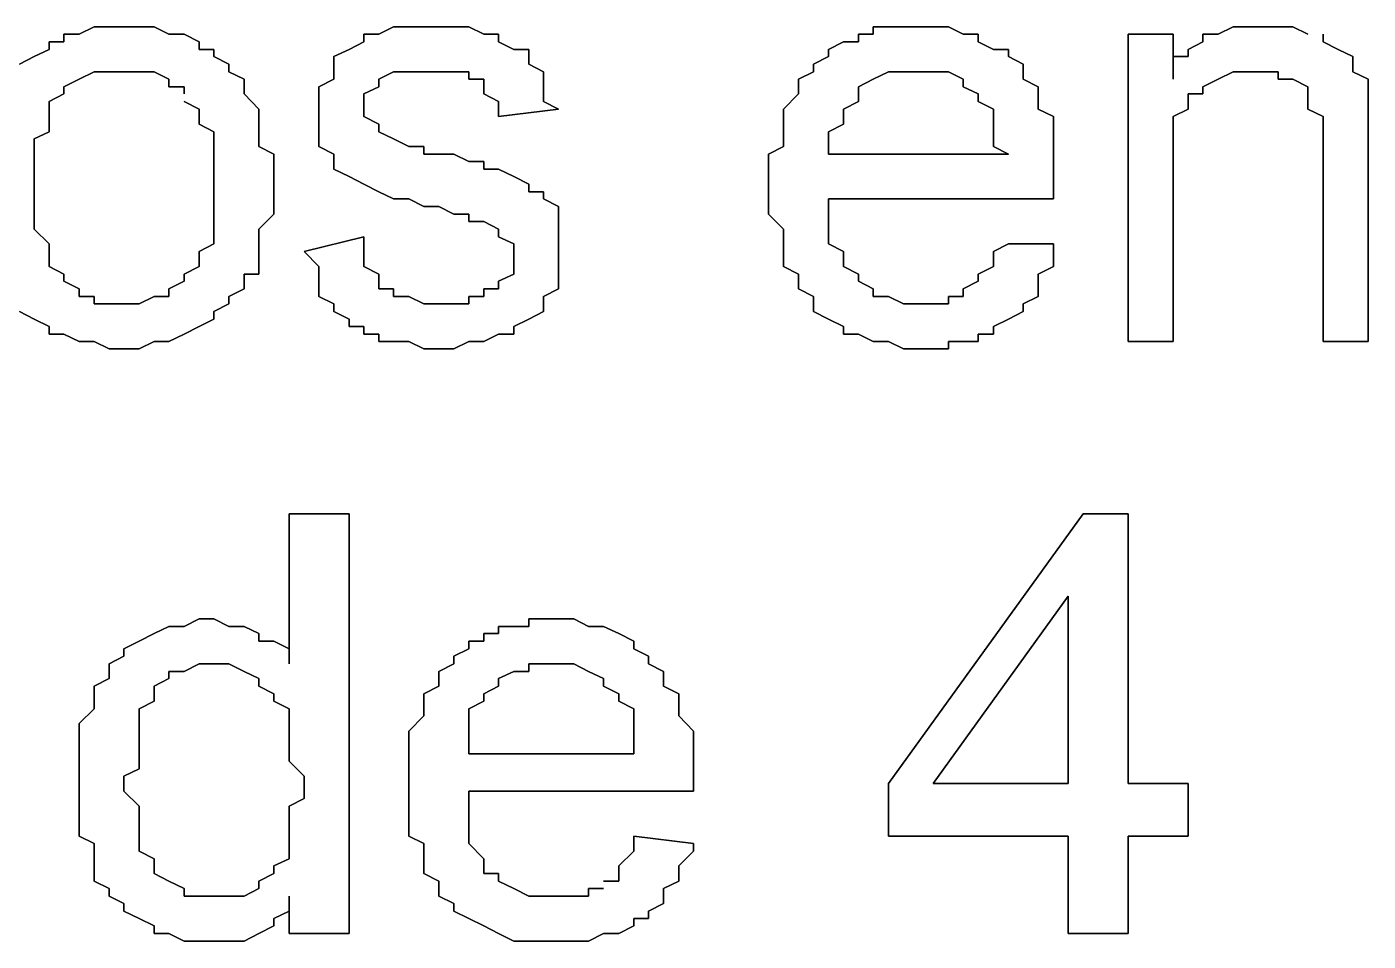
# Model space of a CAD drawing. Header units: metres. Extents: x 2.9 to 42.8, y 1.7 to 28.7.
# Drawn here: x 39.4035 to 39.7193, y 17.3972 to 17.6124 of the extents above; entities that cross this region are included whole.
import ezdxf

# ---------------------------------------------------------------- set-up
doc = ezdxf.new("R2010")
doc.units = ezdxf.units.M
doc.layers.add('GRIS', color=8, linetype='Continuous')

msp = doc.modelspace()

# ---------------------------------------------------------------- linework, layer by layer
at = {"layer": 'GRIS', "lineweight": -3}
for points in [[(39.4159, 17.6107), (39.4123, 17.6107), (39.4159, 17.6107)], [(39.4123, 17.6107), (39.4123, 17.6089), (39.4123, 17.6107)], [(39.4194, 17.6124), (39.4159, 17.6107), (39.4194, 17.6124)], [(39.4229, 17.6124), (39.4194, 17.6124), (39.4229, 17.6124)], [(39.4264, 17.6124), (39.4229, 17.6124), (39.4264, 17.6124)], [(39.43, 17.6124), (39.4264, 17.6124), (39.43, 17.6124)], [(39.4335, 17.6124), (39.43, 17.6124), (39.4335, 17.6124)], [(39.437, 17.6107), (39.4335, 17.6124), (39.437, 17.6107)], [(39.4406, 17.6107), (39.437, 17.6107), (39.4406, 17.6107)], [(39.4441, 17.6089), (39.4406, 17.6107), (39.4441, 17.6089)], [(39.4864, 17.6107), (39.4829, 17.6107), (39.4864, 17.6107)], [(39.4829, 17.6107), (39.4829, 17.6089), (39.4829, 17.6107)], [(39.4899, 17.6124), (39.4864, 17.6107), (39.4899, 17.6124)], [(39.4935, 17.6124), (39.4899, 17.6124), (39.4935, 17.6124)], [(39.497, 17.6124), (39.4935, 17.6124), (39.497, 17.6124)], [(39.5005, 17.6124), (39.497, 17.6124), (39.5005, 17.6124)], [(39.5041, 17.6124), (39.5005, 17.6124), (39.5041, 17.6124)], [(39.5076, 17.6124), (39.5041, 17.6124), (39.5076, 17.6124)], [(39.5111, 17.6107), (39.5076, 17.6124), (39.5111, 17.6107)], [(39.5146, 17.6107), (39.5111, 17.6107), (39.5146, 17.6107)], [(39.5146, 17.6089), (39.5146, 17.6107), (39.5146, 17.6089)], [(39.6028, 17.6107), (39.5993, 17.6107), (39.6028, 17.6107)], [(39.5993, 17.6107), (39.5993, 17.6089), (39.5993, 17.6107)], [(39.6064, 17.6124), (39.6028, 17.6124), (39.6064, 17.6124)], [(39.6028, 17.6124), (39.6028, 17.6107), (39.6028, 17.6124)], [(39.6099, 17.6124), (39.6064, 17.6124), (39.6099, 17.6124)], [(39.6134, 17.6124), (39.6099, 17.6124), (39.6134, 17.6124)], [(39.6169, 17.6124), (39.6134, 17.6124), (39.6169, 17.6124)], [(39.6205, 17.6124), (39.6169, 17.6124), (39.6205, 17.6124)], [(39.624, 17.6107), (39.6205, 17.6124), (39.624, 17.6107)], [(39.6275, 17.6107), (39.624, 17.6107), (39.6275, 17.6107)], [(39.6275, 17.6089), (39.6275, 17.6107), (39.6275, 17.6089)], [(39.6734, 17.6107), (39.6628, 17.6107), (39.6734, 17.6107)], [(39.6628, 17.6107), (39.6628, 17.5383), (39.6628, 17.6107)], [(39.6734, 17.6001), (39.6734, 17.6107), (39.6734, 17.6001)], [(39.684, 17.6107), (39.6804, 17.6107), (39.684, 17.6107)], [(39.6804, 17.6107), (39.6804, 17.6089), (39.6804, 17.6107)], [(39.6875, 17.6124), (39.684, 17.6107), (39.6875, 17.6124)], [(39.691, 17.6124), (39.6875, 17.6124), (39.691, 17.6124)], [(39.6946, 17.6124), (39.691, 17.6124), (39.6946, 17.6124)], [(39.6981, 17.6124), (39.6946, 17.6124), (39.6981, 17.6124)], [(39.7016, 17.6124), (39.6981, 17.6124), (39.7016, 17.6124)], [(39.7051, 17.6107), (39.7016, 17.6124), (39.7051, 17.6107)], [(39.7087, 17.6089), (39.7087, 17.6107), (39.7087, 17.6089)], [(39.4088, 17.6071), (39.4053, 17.6054), (39.4088, 17.6071)], [(39.4123, 17.6089), (39.4088, 17.6089), (39.4123, 17.6089)], [(39.4088, 17.6089), (39.4088, 17.6071), (39.4088, 17.6089)], [(39.4441, 17.6071), (39.4441, 17.6089), (39.4441, 17.6071)], [(39.4476, 17.6071), (39.4441, 17.6071), (39.4476, 17.6071)], [(39.4476, 17.6054), (39.4476, 17.6071), (39.4476, 17.6054)], [(39.4794, 17.6071), (39.4758, 17.6054), (39.4794, 17.6071)], [(39.4829, 17.6089), (39.4794, 17.6071), (39.4829, 17.6089)], [(39.5182, 17.6071), (39.5146, 17.6089), (39.5182, 17.6071)], [(39.5217, 17.6071), (39.5182, 17.6071), (39.5217, 17.6071)], [(39.5217, 17.6054), (39.5217, 17.6071), (39.5217, 17.6054)], [(39.5958, 17.6089), (39.5923, 17.6071), (39.5958, 17.6089)], [(39.5923, 17.6071), (39.5923, 17.6054), (39.5923, 17.6071)], [(39.5993, 17.6089), (39.5958, 17.6089), (39.5993, 17.6089)], [(39.6311, 17.6071), (39.6275, 17.6089), (39.6311, 17.6071)], [(39.6346, 17.6071), (39.6311, 17.6071), (39.6346, 17.6071)], [(39.6346, 17.6054), (39.6346, 17.6071), (39.6346, 17.6054)], [(39.6804, 17.6089), (39.6769, 17.6071), (39.6804, 17.6089)], [(39.6769, 17.6071), (39.6769, 17.6054), (39.6769, 17.6071)], [(39.7122, 17.6071), (39.7087, 17.6089), (39.7122, 17.6071)], [(39.7157, 17.6054), (39.7122, 17.6071), (39.7157, 17.6054)], [(39.4053, 17.6054), (39.4018, 17.6036), (39.4053, 17.6054)], [(39.4511, 17.6036), (39.4476, 17.6054), (39.4511, 17.6036)], [(39.4511, 17.6018), (39.4511, 17.6036), (39.4511, 17.6018)], [(39.4758, 17.6054), (39.4758, 17.6036), (39.4758, 17.6054)], [(39.4758, 17.6036), (39.4758, 17.6001), (39.4758, 17.6036)], [(39.5217, 17.6036), (39.5217, 17.6054), (39.5217, 17.6036)], [(39.5252, 17.6018), (39.5217, 17.6036), (39.5252, 17.6018)], [(39.5923, 17.6054), (39.5887, 17.6036), (39.5923, 17.6054)], [(39.5887, 17.6036), (39.5887, 17.6018), (39.5887, 17.6036)], [(39.6381, 17.6036), (39.6346, 17.6054), (39.6381, 17.6036)], [(39.6381, 17.6018), (39.6381, 17.6036), (39.6381, 17.6018)], [(39.6769, 17.6054), (39.6734, 17.6054), (39.6769, 17.6054)], [(39.6734, 17.6054), (39.6734, 17.6036), (39.6734, 17.6054)], [(39.6734, 17.6036), (39.6734, 17.6001), (39.6734, 17.6036)], [(39.7157, 17.6036), (39.7157, 17.6054), (39.7157, 17.6036)], [(39.7157, 17.6018), (39.7157, 17.6036), (39.7157, 17.6018)], [(39.4123, 17.5983), (39.4159, 17.6001), (39.4123, 17.5983)], [(39.4159, 17.6001), (39.4194, 17.6018), (39.4159, 17.6001)], [(39.4194, 17.6018), (39.4229, 17.6018), (39.4194, 17.6018)], [(39.4229, 17.6018), (39.4264, 17.6018), (39.4229, 17.6018)], [(39.4264, 17.6018), (39.43, 17.6018), (39.4264, 17.6018)], [(39.43, 17.6018), (39.4335, 17.6018), (39.43, 17.6018)], [(39.4335, 17.6018), (39.437, 17.6001), (39.4335, 17.6018)], [(39.437, 17.6001), (39.437, 17.5983), (39.437, 17.6001)], [(39.4547, 17.6001), (39.4511, 17.6018), (39.4547, 17.6001)], [(39.4547, 17.5983), (39.4547, 17.6001), (39.4547, 17.5983)], [(39.4758, 17.6001), (39.4723, 17.5983), (39.4758, 17.6001)], [(39.4864, 17.6001), (39.4899, 17.6018), (39.4864, 17.6001)], [(39.4864, 17.5983), (39.4864, 17.6001), (39.4864, 17.5983)], [(39.4899, 17.6018), (39.4935, 17.6018), (39.4899, 17.6018)], [(39.4935, 17.6018), (39.497, 17.6018), (39.4935, 17.6018)], [(39.497, 17.6018), (39.5005, 17.6018), (39.497, 17.6018)], [(39.5005, 17.6018), (39.5041, 17.6018), (39.5005, 17.6018)], [(39.5041, 17.6018), (39.5076, 17.6018), (39.5041, 17.6018)], [(39.5076, 17.6018), (39.5076, 17.6001), (39.5076, 17.6018)], [(39.5076, 17.6001), (39.5111, 17.6001), (39.5076, 17.6001)], [(39.5111, 17.6001), (39.5111, 17.5983), (39.5111, 17.6001)], [(39.5252, 17.6001), (39.5252, 17.6018), (39.5252, 17.6001)], [(39.5252, 17.5983), (39.5252, 17.6001), (39.5252, 17.5983)], [(39.5887, 17.6018), (39.5852, 17.6001), (39.5887, 17.6018)], [(39.5852, 17.6001), (39.5852, 17.5983), (39.5852, 17.6001)], [(39.5993, 17.5983), (39.6028, 17.6001), (39.5993, 17.5983)], [(39.6028, 17.6001), (39.6064, 17.6018), (39.6028, 17.6001)], [(39.6064, 17.6018), (39.6099, 17.6018), (39.6064, 17.6018)], [(39.6099, 17.6018), (39.6134, 17.6018), (39.6099, 17.6018)], [(39.6134, 17.6018), (39.6169, 17.6018), (39.6134, 17.6018)], [(39.6169, 17.6018), (39.6205, 17.6018), (39.6169, 17.6018)], [(39.6205, 17.6018), (39.624, 17.6001), (39.6205, 17.6018)], [(39.624, 17.6001), (39.624, 17.5983), (39.624, 17.6001)], [(39.6381, 17.6001), (39.6381, 17.6018), (39.6381, 17.6001)], [(39.6416, 17.5983), (39.6381, 17.6001), (39.6416, 17.5983)], [(39.6804, 17.5983), (39.684, 17.6001), (39.6804, 17.5983)], [(39.684, 17.6001), (39.6875, 17.6018), (39.684, 17.6001)], [(39.6875, 17.6018), (39.691, 17.6018), (39.6875, 17.6018)], [(39.691, 17.6018), (39.6946, 17.6018), (39.691, 17.6018)], [(39.6946, 17.6018), (39.6981, 17.6018), (39.6946, 17.6018)], [(39.6981, 17.6018), (39.6981, 17.6001), (39.6981, 17.6018)], [(39.6981, 17.6001), (39.7016, 17.6001), (39.6981, 17.6001)], [(39.7016, 17.6001), (39.7051, 17.5983), (39.7016, 17.6001)], [(39.7193, 17.6001), (39.7157, 17.6018), (39.7193, 17.6001)], [(39.7193, 17.5983), (39.7193, 17.6001), (39.7193, 17.5983)], [(39.4123, 17.5966), (39.4123, 17.5983), (39.4123, 17.5966)], [(39.437, 17.5983), (39.4406, 17.5983), (39.437, 17.5983)], [(39.4406, 17.5983), (39.4406, 17.5966), (39.4406, 17.5983)], [(39.4547, 17.5966), (39.4547, 17.5983), (39.4547, 17.5966)], [(39.4723, 17.5983), (39.4723, 17.5966), (39.4723, 17.5983)], [(39.4829, 17.5966), (39.4864, 17.5983), (39.4829, 17.5966)], [(39.5111, 17.5983), (39.5111, 17.5966), (39.5111, 17.5983)], [(39.5252, 17.5948), (39.5252, 17.5983), (39.5252, 17.5948)], [(39.5852, 17.5983), (39.5852, 17.5966), (39.5852, 17.5983)], [(39.5993, 17.5966), (39.5993, 17.5983), (39.5993, 17.5966)], [(39.624, 17.5983), (39.6275, 17.5966), (39.624, 17.5983)], [(39.6416, 17.5966), (39.6416, 17.5983), (39.6416, 17.5966)], [(39.6804, 17.5966), (39.6804, 17.5983), (39.6804, 17.5966)], [(39.7051, 17.5983), (39.7051, 17.5966), (39.7051, 17.5983)], [(39.7193, 17.5948), (39.7193, 17.5983), (39.7193, 17.5948)], [(39.4088, 17.5948), (39.4123, 17.5966), (39.4088, 17.5948)], [(39.4088, 17.593), (39.4088, 17.5948), (39.4088, 17.593)], [(39.4406, 17.5948), (39.4441, 17.593), (39.4406, 17.5948)], [(39.4582, 17.593), (39.4547, 17.5966), (39.4582, 17.593)], [(39.4723, 17.5966), (39.4723, 17.5948), (39.4723, 17.5966)], [(39.4723, 17.5948), (39.4723, 17.5913), (39.4723, 17.5948)], [(39.4829, 17.5948), (39.4829, 17.5966), (39.4829, 17.5948)], [(39.4829, 17.593), (39.4829, 17.5948), (39.4829, 17.593)], [(39.5111, 17.5966), (39.5146, 17.5948), (39.5111, 17.5966)], [(39.5146, 17.5948), (39.5146, 17.593), (39.5146, 17.5948)], [(39.5287, 17.593), (39.5252, 17.5948), (39.5287, 17.593)], [(39.5852, 17.5966), (39.5817, 17.593), (39.5852, 17.5966)], [(39.5958, 17.593), (39.5993, 17.5948), (39.5958, 17.593)], [(39.5993, 17.5948), (39.5993, 17.5966), (39.5993, 17.5948)], [(39.6275, 17.5966), (39.6275, 17.5948), (39.6275, 17.5966)], [(39.6275, 17.5948), (39.6311, 17.593), (39.6275, 17.5948)], [(39.6416, 17.593), (39.6416, 17.5966), (39.6416, 17.593)], [(39.6769, 17.5948), (39.6769, 17.5966), (39.6769, 17.5948)], [(39.6769, 17.5966), (39.6804, 17.5966), (39.6769, 17.5966)], [(39.6769, 17.593), (39.6769, 17.5948), (39.6769, 17.593)], [(39.7051, 17.5966), (39.7051, 17.5948), (39.7051, 17.5966)], [(39.7051, 17.5948), (39.7051, 17.593), (39.7051, 17.5948)], [(39.7193, 17.593), (39.7193, 17.5948), (39.7193, 17.593)], [(39.4088, 17.5913), (39.4088, 17.593), (39.4088, 17.5913)], [(39.4088, 17.5877), (39.4088, 17.5913), (39.4088, 17.5877)], [(39.4441, 17.593), (39.4441, 17.5913), (39.4441, 17.593)], [(39.4441, 17.5913), (39.4441, 17.5895), (39.4441, 17.5913)], [(39.4582, 17.5913), (39.4582, 17.593), (39.4582, 17.5913)], [(39.4582, 17.5895), (39.4582, 17.5913), (39.4582, 17.5895)], [(39.4723, 17.5913), (39.4723, 17.5895), (39.4723, 17.5913)], [(39.4829, 17.5913), (39.4829, 17.593), (39.4829, 17.5913)], [(39.4864, 17.5895), (39.4829, 17.5913), (39.4864, 17.5895)], [(39.5146, 17.593), (39.5146, 17.5913), (39.5146, 17.593)], [(39.5146, 17.5913), (39.5287, 17.593), (39.5146, 17.5913)], [(39.5817, 17.593), (39.5817, 17.5913), (39.5817, 17.593)], [(39.5817, 17.5913), (39.5817, 17.5895), (39.5817, 17.5913)], [(39.5958, 17.5913), (39.5958, 17.593), (39.5958, 17.5913)], [(39.5958, 17.5895), (39.5958, 17.5913), (39.5958, 17.5895)], [(39.6311, 17.593), (39.6311, 17.5913), (39.6311, 17.593)], [(39.6311, 17.5913), (39.6311, 17.5895), (39.6311, 17.5913)], [(39.6452, 17.5913), (39.6416, 17.593), (39.6452, 17.5913)], [(39.6452, 17.5895), (39.6452, 17.5913), (39.6452, 17.5895)], [(39.6734, 17.5913), (39.6769, 17.593), (39.6734, 17.5913)], [(39.6734, 17.5877), (39.6734, 17.5913), (39.6734, 17.5877)], [(39.7051, 17.593), (39.7087, 17.5913), (39.7051, 17.593)], [(39.7087, 17.5913), (39.7087, 17.5877), (39.7087, 17.5913)], [(39.7193, 17.5913), (39.7193, 17.593), (39.7193, 17.5913)], [(39.7193, 17.5895), (39.7193, 17.5913), (39.7193, 17.5895)], [(39.4053, 17.586), (39.4088, 17.5877), (39.4053, 17.586)], [(39.4441, 17.5895), (39.4476, 17.5877), (39.4441, 17.5895)], [(39.4476, 17.5877), (39.4476, 17.586), (39.4476, 17.5877)], [(39.4582, 17.5877), (39.4582, 17.5895), (39.4582, 17.5877)], [(39.4582, 17.5842), (39.4582, 17.5877), (39.4582, 17.5842)], [(39.4723, 17.5895), (39.4723, 17.586), (39.4723, 17.5895)], [(39.4864, 17.5877), (39.4864, 17.5895), (39.4864, 17.5877)], [(39.4899, 17.586), (39.4864, 17.5877), (39.4899, 17.586)], [(39.5817, 17.5895), (39.5817, 17.5877), (39.5817, 17.5895)], [(39.5817, 17.5877), (39.5817, 17.5842), (39.5817, 17.5877)], [(39.5923, 17.5877), (39.5958, 17.5895), (39.5923, 17.5877)], [(39.5923, 17.5842), (39.5923, 17.5877), (39.5923, 17.5842)], [(39.6311, 17.5895), (39.6311, 17.5877), (39.6311, 17.5895)], [(39.6311, 17.5877), (39.6311, 17.5842), (39.6311, 17.5877)], [(39.6452, 17.5877), (39.6452, 17.5895), (39.6452, 17.5877)], [(39.6452, 17.5842), (39.6452, 17.5877), (39.6452, 17.5842)], [(39.6734, 17.586), (39.6734, 17.5877), (39.6734, 17.586)], [(39.7087, 17.5877), (39.7087, 17.586), (39.7087, 17.5877)], [(39.7193, 17.586), (39.7193, 17.5895), (39.7193, 17.586)], [(39.4053, 17.5842), (39.4053, 17.586), (39.4053, 17.5842)], [(39.4053, 17.5807), (39.4053, 17.5842), (39.4053, 17.5807)], [(39.4476, 17.586), (39.4476, 17.5842), (39.4476, 17.586)], [(39.4476, 17.5842), (39.4476, 17.5807), (39.4476, 17.5842)], [(39.4617, 17.5824), (39.4582, 17.5842), (39.4617, 17.5824)], [(39.4723, 17.586), (39.4723, 17.5842), (39.4723, 17.586)], [(39.4723, 17.5842), (39.4758, 17.5824), (39.4723, 17.5842)], [(39.4935, 17.5842), (39.4899, 17.586), (39.4935, 17.5842)], [(39.497, 17.5842), (39.4935, 17.5842), (39.497, 17.5842)], [(39.497, 17.5824), (39.497, 17.5842), (39.497, 17.5824)], [(39.5817, 17.5842), (39.5781, 17.5824), (39.5817, 17.5842)], [(39.5923, 17.5824), (39.5923, 17.5842), (39.5923, 17.5824)], [(39.6311, 17.5842), (39.6346, 17.5824), (39.6311, 17.5842)], [(39.6452, 17.5824), (39.6452, 17.5842), (39.6452, 17.5824)], [(39.6734, 17.5824), (39.6734, 17.586), (39.6734, 17.5824)], [(39.7087, 17.586), (39.7087, 17.5824), (39.7087, 17.586)], [(39.7193, 17.5824), (39.7193, 17.586), (39.7193, 17.5824)], [(39.4617, 17.5807), (39.4617, 17.5824), (39.4617, 17.5807)], [(39.4758, 17.5824), (39.4758, 17.5807), (39.4758, 17.5824)], [(39.5005, 17.5824), (39.497, 17.5824), (39.5005, 17.5824)], [(39.5041, 17.5824), (39.5005, 17.5824), (39.5041, 17.5824)], [(39.5076, 17.5807), (39.5041, 17.5824), (39.5076, 17.5807)], [(39.5781, 17.5824), (39.5781, 17.5789), (39.5781, 17.5824)], [(39.6346, 17.5824), (39.5923, 17.5824), (39.6346, 17.5824)], [(39.6452, 17.5789), (39.6452, 17.5824), (39.6452, 17.5789)], [(39.6734, 17.5807), (39.6734, 17.5824), (39.6734, 17.5807)], [(39.7087, 17.5824), (39.7087, 17.5383), (39.7087, 17.5824)], [(39.7193, 17.5383), (39.7193, 17.5824), (39.7193, 17.5383)], [(39.4053, 17.5789), (39.4053, 17.5807), (39.4053, 17.5789)], [(39.4053, 17.5754), (39.4053, 17.5789), (39.4053, 17.5754)], [(39.4476, 17.5807), (39.4476, 17.5789), (39.4476, 17.5807)], [(39.4476, 17.5789), (39.4476, 17.5754), (39.4476, 17.5789)], [(39.4617, 17.5772), (39.4617, 17.5807), (39.4617, 17.5772)], [(39.4758, 17.5807), (39.4758, 17.5789), (39.4758, 17.5807)], [(39.4758, 17.5789), (39.4794, 17.5772), (39.4758, 17.5789)], [(39.5111, 17.5807), (39.5076, 17.5807), (39.5111, 17.5807)], [(39.5111, 17.5789), (39.5111, 17.5807), (39.5111, 17.5789)], [(39.5146, 17.5789), (39.5111, 17.5789), (39.5146, 17.5789)], [(39.5182, 17.5772), (39.5146, 17.5789), (39.5182, 17.5772)], [(39.5781, 17.5789), (39.5781, 17.5772), (39.5781, 17.5789)], [(39.6452, 17.5772), (39.6452, 17.5789), (39.6452, 17.5772)], [(39.6734, 17.5789), (39.6734, 17.5807), (39.6734, 17.5789)], [(39.6734, 17.5383), (39.6734, 17.5789), (39.6734, 17.5383)], [(39.4053, 17.5719), (39.4053, 17.5754), (39.4053, 17.5719)], [(39.4476, 17.5754), (39.4476, 17.5736), (39.4476, 17.5754)], [(39.4617, 17.5754), (39.4617, 17.5772), (39.4617, 17.5754)], [(39.4617, 17.5736), (39.4617, 17.5754), (39.4617, 17.5736)], [(39.4794, 17.5772), (39.4829, 17.5754), (39.4794, 17.5772)], [(39.4829, 17.5754), (39.4864, 17.5736), (39.4829, 17.5754)], [(39.5217, 17.5754), (39.5182, 17.5772), (39.5217, 17.5754)], [(39.5217, 17.5736), (39.5217, 17.5754), (39.5217, 17.5736)], [(39.5781, 17.5772), (39.5781, 17.5736), (39.5781, 17.5772)], [(39.6452, 17.5754), (39.6452, 17.5772), (39.6452, 17.5754)], [(39.6452, 17.5736), (39.6452, 17.5754), (39.6452, 17.5736)], [(39.4053, 17.5701), (39.4053, 17.5719), (39.4053, 17.5701)], [(39.4476, 17.5736), (39.4476, 17.5719), (39.4476, 17.5736)], [(39.4476, 17.5719), (39.4476, 17.5683), (39.4476, 17.5719)], [(39.4617, 17.5701), (39.4617, 17.5736), (39.4617, 17.5701)], [(39.4864, 17.5736), (39.4899, 17.5719), (39.4864, 17.5736)], [(39.4899, 17.5719), (39.4935, 17.5719), (39.4899, 17.5719)], [(39.4935, 17.5719), (39.497, 17.5701), (39.4935, 17.5719)], [(39.5252, 17.5736), (39.5217, 17.5736), (39.5252, 17.5736)], [(39.5252, 17.5719), (39.5252, 17.5736), (39.5252, 17.5719)], [(39.5287, 17.5701), (39.5252, 17.5719), (39.5287, 17.5701)], [(39.5781, 17.5736), (39.5781, 17.5701), (39.5781, 17.5736)], [(39.5923, 17.5683), (39.5923, 17.5719), (39.5923, 17.5683)], [(39.5923, 17.5719), (39.6452, 17.5719), (39.5923, 17.5719)], [(39.6452, 17.5719), (39.6452, 17.5736), (39.6452, 17.5719)], [(39.4053, 17.5666), (39.4053, 17.5701), (39.4053, 17.5666)], [(39.4617, 17.5683), (39.4617, 17.5701), (39.4617, 17.5683)], [(39.497, 17.5701), (39.5005, 17.5701), (39.497, 17.5701)], [(39.5005, 17.5701), (39.5041, 17.5683), (39.5005, 17.5701)], [(39.5287, 17.5683), (39.5287, 17.5701), (39.5287, 17.5683)], [(39.5781, 17.5701), (39.5781, 17.5683), (39.5781, 17.5701)], [(39.4053, 17.5648), (39.4053, 17.5666), (39.4053, 17.5648)], [(39.4476, 17.5683), (39.4476, 17.5666), (39.4476, 17.5683)], [(39.4476, 17.5666), (39.4476, 17.563), (39.4476, 17.5666)], [(39.4582, 17.5648), (39.4617, 17.5683), (39.4582, 17.5648)], [(39.5041, 17.5683), (39.5076, 17.5683), (39.5041, 17.5683)], [(39.5076, 17.5683), (39.5076, 17.5666), (39.5076, 17.5683)], [(39.5076, 17.5666), (39.5111, 17.5666), (39.5076, 17.5666)], [(39.5111, 17.5666), (39.5146, 17.5648), (39.5111, 17.5666)], [(39.5287, 17.5666), (39.5287, 17.5683), (39.5287, 17.5666)], [(39.5287, 17.5648), (39.5287, 17.5666), (39.5287, 17.5648)], [(39.5781, 17.5683), (39.5817, 17.5648), (39.5781, 17.5683)], [(39.5923, 17.5666), (39.5923, 17.5683), (39.5923, 17.5666)], [(39.5923, 17.5648), (39.5923, 17.5666), (39.5923, 17.5648)], [(39.4088, 17.5613), (39.4053, 17.5648), (39.4088, 17.5613)], [(39.4476, 17.563), (39.4476, 17.5613), (39.4476, 17.563)], [(39.4582, 17.563), (39.4582, 17.5648), (39.4582, 17.563)], [(39.4582, 17.5613), (39.4582, 17.563), (39.4582, 17.5613)], [(39.4829, 17.563), (39.4688, 17.5595), (39.4829, 17.563)], [(39.4829, 17.5595), (39.4829, 17.563), (39.4829, 17.5595)], [(39.5146, 17.5648), (39.5146, 17.563), (39.5146, 17.5648)], [(39.5146, 17.563), (39.5182, 17.5613), (39.5146, 17.563)], [(39.5287, 17.5613), (39.5287, 17.5648), (39.5287, 17.5613)], [(39.5817, 17.5648), (39.5817, 17.563), (39.5817, 17.5648)], [(39.5817, 17.563), (39.5817, 17.5595), (39.5817, 17.563)], [(39.5923, 17.5613), (39.5923, 17.5648), (39.5923, 17.5613)], [(39.4088, 17.5595), (39.4088, 17.5613), (39.4088, 17.5595)], [(39.4088, 17.5578), (39.4088, 17.5595), (39.4088, 17.5578)], [(39.4476, 17.5613), (39.4441, 17.5595), (39.4476, 17.5613)], [(39.4441, 17.5595), (39.4441, 17.5578), (39.4441, 17.5595)], [(39.4582, 17.5578), (39.4582, 17.5613), (39.4582, 17.5578)], [(39.4688, 17.5595), (39.4723, 17.556), (39.4688, 17.5595)], [(39.4829, 17.5578), (39.4829, 17.5595), (39.4829, 17.5578)], [(39.5182, 17.5613), (39.5182, 17.5595), (39.5182, 17.5613)], [(39.5182, 17.5595), (39.5182, 17.556), (39.5182, 17.5595)], [(39.5287, 17.5595), (39.5287, 17.5613), (39.5287, 17.5595)], [(39.5287, 17.5578), (39.5287, 17.5595), (39.5287, 17.5578)], [(39.5817, 17.5595), (39.5817, 17.5578), (39.5817, 17.5595)], [(39.5958, 17.5595), (39.5923, 17.5613), (39.5958, 17.5595)], [(39.5958, 17.5578), (39.5958, 17.5595), (39.5958, 17.5578)], [(39.6346, 17.5613), (39.6311, 17.5595), (39.6346, 17.5613)], [(39.6311, 17.5595), (39.6311, 17.5578), (39.6311, 17.5595)], [(39.6452, 17.5613), (39.6346, 17.5613), (39.6452, 17.5613)], [(39.6452, 17.5578), (39.6452, 17.5613), (39.6452, 17.5578)], [(39.4088, 17.556), (39.4088, 17.5578), (39.4088, 17.556)], [(39.4123, 17.5542), (39.4088, 17.556), (39.4123, 17.5542)], [(39.4441, 17.556), (39.4406, 17.5542), (39.4441, 17.556)], [(39.4441, 17.5578), (39.4441, 17.556), (39.4441, 17.5578)], [(39.4582, 17.556), (39.4582, 17.5578), (39.4582, 17.556)], [(39.4582, 17.5542), (39.4582, 17.556), (39.4582, 17.5542)], [(39.4723, 17.556), (39.4723, 17.5542), (39.4723, 17.556)], [(39.4829, 17.556), (39.4829, 17.5578), (39.4829, 17.556)], [(39.4864, 17.5542), (39.4829, 17.556), (39.4864, 17.5542)], [(39.5182, 17.556), (39.5182, 17.5542), (39.5182, 17.556)], [(39.5287, 17.556), (39.5287, 17.5578), (39.5287, 17.556)], [(39.5287, 17.5525), (39.5287, 17.556), (39.5287, 17.5525)], [(39.5817, 17.5578), (39.5817, 17.556), (39.5817, 17.5578)], [(39.5817, 17.556), (39.5852, 17.5542), (39.5817, 17.556)], [(39.5958, 17.556), (39.5958, 17.5578), (39.5958, 17.556)], [(39.5993, 17.5542), (39.5958, 17.556), (39.5993, 17.5542)], [(39.6311, 17.556), (39.6275, 17.5542), (39.6311, 17.556)], [(39.6311, 17.5578), (39.6311, 17.556), (39.6311, 17.5578)], [(39.6416, 17.5542), (39.6452, 17.556), (39.6416, 17.5542)], [(39.6452, 17.556), (39.6452, 17.5578), (39.6452, 17.556)], [(39.4123, 17.5525), (39.4123, 17.5542), (39.4123, 17.5525)], [(39.4406, 17.5542), (39.4406, 17.5525), (39.4406, 17.5542)], [(39.4547, 17.5525), (39.4547, 17.5542), (39.4547, 17.5525)], [(39.4547, 17.5542), (39.4582, 17.5542), (39.4547, 17.5542)], [(39.4723, 17.5542), (39.4723, 17.5525), (39.4723, 17.5542)], [(39.4864, 17.5525), (39.4864, 17.5542), (39.4864, 17.5525)], [(39.5182, 17.5542), (39.5146, 17.5525), (39.5182, 17.5542)], [(39.5852, 17.5542), (39.5852, 17.5525), (39.5852, 17.5542)], [(39.5993, 17.5525), (39.5993, 17.5542), (39.5993, 17.5525)], [(39.6275, 17.5542), (39.6275, 17.5525), (39.6275, 17.5542)], [(39.6416, 17.5507), (39.6416, 17.5542), (39.6416, 17.5507)], [(39.4159, 17.5507), (39.4123, 17.5525), (39.4159, 17.5507)], [(39.4159, 17.5489), (39.4159, 17.5507), (39.4159, 17.5489)], [(39.4406, 17.5525), (39.437, 17.5507), (39.4406, 17.5525)], [(39.437, 17.5507), (39.437, 17.5489), (39.437, 17.5507)], [(39.4511, 17.5489), (39.4547, 17.5507), (39.4511, 17.5489)], [(39.4547, 17.5507), (39.4547, 17.5525), (39.4547, 17.5507)], [(39.4723, 17.5525), (39.4723, 17.5489), (39.4723, 17.5525)], [(39.4864, 17.5507), (39.4864, 17.5525), (39.4864, 17.5507)], [(39.4899, 17.5507), (39.4864, 17.5507), (39.4899, 17.5507)], [(39.4899, 17.5489), (39.4899, 17.5507), (39.4899, 17.5489)], [(39.5146, 17.5507), (39.5111, 17.5507), (39.5146, 17.5507)], [(39.5111, 17.5507), (39.5111, 17.5489), (39.5111, 17.5507)], [(39.5146, 17.5525), (39.5146, 17.5507), (39.5146, 17.5525)], [(39.5252, 17.5489), (39.5287, 17.5507), (39.5252, 17.5489)], [(39.5287, 17.5507), (39.5287, 17.5525), (39.5287, 17.5507)], [(39.5852, 17.5525), (39.5852, 17.5507), (39.5852, 17.5525)], [(39.5852, 17.5507), (39.5887, 17.5489), (39.5852, 17.5507)], [(39.6028, 17.5507), (39.5993, 17.5525), (39.6028, 17.5507)], [(39.6028, 17.5489), (39.6028, 17.5507), (39.6028, 17.5489)], [(39.6275, 17.5525), (39.624, 17.5507), (39.6275, 17.5525)], [(39.624, 17.5507), (39.624, 17.5489), (39.624, 17.5507)], [(39.6416, 17.5489), (39.6416, 17.5507), (39.6416, 17.5489)], [(39.4194, 17.5489), (39.4159, 17.5489), (39.4194, 17.5489)], [(39.4194, 17.5472), (39.4194, 17.5489), (39.4194, 17.5472)], [(39.4229, 17.5472), (39.4194, 17.5472), (39.4229, 17.5472)], [(39.4264, 17.5472), (39.4229, 17.5472), (39.4264, 17.5472)], [(39.43, 17.5472), (39.4264, 17.5472), (39.43, 17.5472)], [(39.4335, 17.5489), (39.43, 17.5472), (39.4335, 17.5489)], [(39.437, 17.5489), (39.4335, 17.5489), (39.437, 17.5489)], [(39.4476, 17.5454), (39.4511, 17.5472), (39.4476, 17.5454)], [(39.4511, 17.5472), (39.4511, 17.5489), (39.4511, 17.5472)], [(39.4723, 17.5489), (39.4758, 17.5472), (39.4723, 17.5489)], [(39.4758, 17.5472), (39.4758, 17.5454), (39.4758, 17.5472)], [(39.4935, 17.5489), (39.4899, 17.5489), (39.4935, 17.5489)], [(39.497, 17.5472), (39.4935, 17.5489), (39.497, 17.5472)], [(39.5005, 17.5472), (39.497, 17.5472), (39.5005, 17.5472)], [(39.5041, 17.5472), (39.5005, 17.5472), (39.5041, 17.5472)], [(39.5076, 17.5472), (39.5041, 17.5472), (39.5076, 17.5472)], [(39.5111, 17.5489), (39.5076, 17.5489), (39.5111, 17.5489)], [(39.5076, 17.5489), (39.5076, 17.5472), (39.5076, 17.5489)], [(39.5252, 17.5472), (39.5252, 17.5489), (39.5252, 17.5472)], [(39.5252, 17.5454), (39.5252, 17.5472), (39.5252, 17.5454)], [(39.5887, 17.5489), (39.5887, 17.5472), (39.5887, 17.5489)], [(39.5887, 17.5472), (39.5887, 17.5454), (39.5887, 17.5472)], [(39.6064, 17.5489), (39.6028, 17.5489), (39.6064, 17.5489)], [(39.6099, 17.5472), (39.6064, 17.5489), (39.6099, 17.5472)], [(39.6134, 17.5472), (39.6099, 17.5472), (39.6134, 17.5472)], [(39.6169, 17.5472), (39.6134, 17.5472), (39.6169, 17.5472)], [(39.6205, 17.5472), (39.6169, 17.5472), (39.6205, 17.5472)], [(39.624, 17.5489), (39.6205, 17.5489), (39.624, 17.5489)], [(39.6205, 17.5489), (39.6205, 17.5472), (39.6205, 17.5489)], [(39.6381, 17.5472), (39.6416, 17.5489), (39.6381, 17.5472)], [(39.6381, 17.5454), (39.6381, 17.5472), (39.6381, 17.5454)], [(39.4018, 17.5454), (39.4053, 17.5436), (39.4018, 17.5454)], [(39.4053, 17.5436), (39.4088, 17.5419), (39.4053, 17.5436)], [(39.4441, 17.5419), (39.4476, 17.5436), (39.4441, 17.5419)], [(39.4476, 17.5436), (39.4476, 17.5454), (39.4476, 17.5436)], [(39.4758, 17.5454), (39.4794, 17.5436), (39.4758, 17.5454)], [(39.4794, 17.5436), (39.4794, 17.5419), (39.4794, 17.5436)], [(39.5182, 17.5419), (39.5217, 17.5436), (39.5182, 17.5419)], [(39.5217, 17.5436), (39.5252, 17.5454), (39.5217, 17.5436)], [(39.5887, 17.5454), (39.5923, 17.5436), (39.5887, 17.5454)], [(39.5923, 17.5436), (39.5958, 17.5419), (39.5923, 17.5436)], [(39.6311, 17.5419), (39.6346, 17.5436), (39.6311, 17.5419)], [(39.6346, 17.5436), (39.6381, 17.5454), (39.6346, 17.5436)], [(39.4088, 17.5419), (39.4088, 17.5401), (39.4088, 17.5419)], [(39.4088, 17.5401), (39.4123, 17.5401), (39.4088, 17.5401)], [(39.4123, 17.5401), (39.4159, 17.5383), (39.4123, 17.5401)], [(39.437, 17.5383), (39.4406, 17.5401), (39.437, 17.5383)], [(39.4406, 17.5401), (39.4441, 17.5419), (39.4406, 17.5401)], [(39.4794, 17.5419), (39.4829, 17.5419), (39.4794, 17.5419)], [(39.4829, 17.5419), (39.4829, 17.5401), (39.4829, 17.5419)], [(39.4829, 17.5401), (39.4864, 17.5401), (39.4829, 17.5401)], [(39.4864, 17.5401), (39.4864, 17.5383), (39.4864, 17.5401)], [(39.5111, 17.5383), (39.5146, 17.5401), (39.5111, 17.5383)], [(39.5146, 17.5401), (39.5182, 17.5401), (39.5146, 17.5401)], [(39.5182, 17.5401), (39.5182, 17.5419), (39.5182, 17.5401)], [(39.5958, 17.5419), (39.5958, 17.5401), (39.5958, 17.5419)], [(39.5958, 17.5401), (39.5993, 17.5401), (39.5958, 17.5401)], [(39.5993, 17.5401), (39.6028, 17.5383), (39.5993, 17.5401)], [(39.6275, 17.5383), (39.6275, 17.5401), (39.6275, 17.5383)], [(39.6275, 17.5401), (39.6311, 17.5401), (39.6275, 17.5401)], [(39.6311, 17.5401), (39.6311, 17.5419), (39.6311, 17.5401)], [(39.4159, 17.5383), (39.4194, 17.5383), (39.4159, 17.5383)], [(39.4194, 17.5383), (39.4229, 17.5366), (39.4194, 17.5383)], [(39.43, 17.5366), (39.4335, 17.5383), (39.43, 17.5366)], [(39.4335, 17.5383), (39.437, 17.5383), (39.4335, 17.5383)], [(39.4864, 17.5383), (39.4899, 17.5383), (39.4864, 17.5383)], [(39.4899, 17.5383), (39.4935, 17.5383), (39.4899, 17.5383)], [(39.4935, 17.5383), (39.497, 17.5366), (39.4935, 17.5383)], [(39.5041, 17.5366), (39.5076, 17.5383), (39.5041, 17.5366)], [(39.5076, 17.5383), (39.5111, 17.5383), (39.5076, 17.5383)], [(39.6028, 17.5383), (39.6064, 17.5383), (39.6028, 17.5383)], [(39.6064, 17.5383), (39.6099, 17.5366), (39.6064, 17.5383)], [(39.6205, 17.5366), (39.6205, 17.5383), (39.6205, 17.5366)], [(39.6205, 17.5383), (39.624, 17.5383), (39.6205, 17.5383)], [(39.624, 17.5383), (39.6275, 17.5383), (39.624, 17.5383)], [(39.6628, 17.5383), (39.6734, 17.5383), (39.6628, 17.5383)], [(39.7087, 17.5383), (39.7193, 17.5383), (39.7087, 17.5383)], [(39.4229, 17.5366), (39.4264, 17.5366), (39.4229, 17.5366)], [(39.4264, 17.5366), (39.43, 17.5366), (39.4264, 17.5366)], [(39.497, 17.5366), (39.5005, 17.5366), (39.497, 17.5366)], [(39.5005, 17.5366), (39.5041, 17.5366), (39.5005, 17.5366)], [(39.6099, 17.5366), (39.6134, 17.5366), (39.6099, 17.5366)], [(39.6134, 17.5366), (39.6169, 17.5366), (39.6134, 17.5366)], [(39.6169, 17.5366), (39.6205, 17.5366), (39.6169, 17.5366)], [(39.4794, 17.4978), (39.4653, 17.4978), (39.4794, 17.4978)], [(39.4653, 17.4978), (39.4653, 17.4625), (39.4653, 17.4978)], [(39.4794, 17.399), (39.4794, 17.4978), (39.4794, 17.399)], [(39.6522, 17.4978), (39.6064, 17.4343), (39.6522, 17.4978)], [(39.6628, 17.4978), (39.6522, 17.4978), (39.6628, 17.4978)], [(39.6628, 17.4343), (39.6628, 17.4978), (39.6628, 17.4343)], [(39.6169, 17.4343), (39.6487, 17.4784), (39.6169, 17.4343)], [(39.6487, 17.4784), (39.6487, 17.4343), (39.6487, 17.4784)], [(39.437, 17.4713), (39.4335, 17.4696), (39.437, 17.4713)], [(39.4406, 17.4713), (39.437, 17.4713), (39.4406, 17.4713)], [(39.4441, 17.4731), (39.4406, 17.4713), (39.4441, 17.4731)], [(39.4476, 17.4731), (39.4441, 17.4731), (39.4476, 17.4731)], [(39.4511, 17.4713), (39.4476, 17.4731), (39.4511, 17.4713)], [(39.4547, 17.4713), (39.4511, 17.4713), (39.4547, 17.4713)], [(39.4582, 17.4696), (39.4547, 17.4713), (39.4582, 17.4696)], [(39.5182, 17.4713), (39.5146, 17.4713), (39.5182, 17.4713)], [(39.5146, 17.4713), (39.5146, 17.4696), (39.5146, 17.4713)], [(39.5217, 17.4713), (39.5182, 17.4713), (39.5217, 17.4713)], [(39.5252, 17.4731), (39.5217, 17.4731), (39.5252, 17.4731)], [(39.5217, 17.4731), (39.5217, 17.4713), (39.5217, 17.4731)], [(39.5287, 17.4731), (39.5252, 17.4731), (39.5287, 17.4731)], [(39.5323, 17.4731), (39.5287, 17.4731), (39.5323, 17.4731)], [(39.5358, 17.4713), (39.5323, 17.4731), (39.5358, 17.4713)], [(39.5393, 17.4713), (39.5358, 17.4713), (39.5393, 17.4713)], [(39.5429, 17.4696), (39.5393, 17.4713), (39.5429, 17.4696)], [(39.43, 17.4678), (39.4264, 17.466), (39.43, 17.4678)], [(39.4335, 17.4696), (39.43, 17.4678), (39.4335, 17.4696)], [(39.4582, 17.4678), (39.4582, 17.4696), (39.4582, 17.4678)], [(39.4617, 17.4678), (39.4582, 17.4678), (39.4617, 17.4678)], [(39.4653, 17.466), (39.4617, 17.4678), (39.4653, 17.466)], [(39.5111, 17.4678), (39.5076, 17.4678), (39.5111, 17.4678)], [(39.5076, 17.4678), (39.5076, 17.466), (39.5076, 17.4678)], [(39.5146, 17.4696), (39.5111, 17.4696), (39.5146, 17.4696)], [(39.5111, 17.4696), (39.5111, 17.4678), (39.5111, 17.4696)], [(39.5464, 17.4678), (39.5429, 17.4696), (39.5464, 17.4678)], [(39.5464, 17.466), (39.5464, 17.4678), (39.5464, 17.466)], [(39.4264, 17.4643), (39.4229, 17.4625), (39.4264, 17.4643)], [(39.4264, 17.466), (39.4264, 17.4643), (39.4264, 17.466)], [(39.4653, 17.4643), (39.4653, 17.466), (39.4653, 17.4643)], [(39.4653, 17.4625), (39.4653, 17.4643), (39.4653, 17.4625)], [(39.5076, 17.466), (39.5041, 17.4643), (39.5076, 17.466)], [(39.5041, 17.4643), (39.5041, 17.4625), (39.5041, 17.4643)], [(39.5499, 17.4643), (39.5464, 17.466), (39.5499, 17.4643)], [(39.5499, 17.4625), (39.5499, 17.4643), (39.5499, 17.4625)], [(39.4229, 17.4625), (39.4229, 17.4607), (39.4229, 17.4625)], [(39.4406, 17.4607), (39.4441, 17.4625), (39.4406, 17.4607)], [(39.4441, 17.4625), (39.4476, 17.4625), (39.4441, 17.4625)], [(39.4476, 17.4625), (39.4511, 17.4625), (39.4476, 17.4625)], [(39.4511, 17.4625), (39.4547, 17.4607), (39.4511, 17.4625)], [(39.5041, 17.4625), (39.5005, 17.4607), (39.5041, 17.4625)], [(39.5217, 17.4607), (39.5217, 17.4625), (39.5217, 17.4607)], [(39.5217, 17.4625), (39.5252, 17.4625), (39.5217, 17.4625)], [(39.5252, 17.4625), (39.5287, 17.4625), (39.5252, 17.4625)], [(39.5287, 17.4625), (39.5323, 17.4625), (39.5287, 17.4625)], [(39.5323, 17.4625), (39.5358, 17.4607), (39.5323, 17.4625)], [(39.5534, 17.4607), (39.5499, 17.4625), (39.5534, 17.4607)], [(39.4229, 17.459), (39.4194, 17.4572), (39.4229, 17.459)], [(39.4229, 17.4607), (39.4229, 17.459), (39.4229, 17.4607)], [(39.4335, 17.4572), (39.437, 17.459), (39.4335, 17.4572)], [(39.437, 17.459), (39.437, 17.4607), (39.437, 17.459)], [(39.437, 17.4607), (39.4406, 17.4607), (39.437, 17.4607)], [(39.4547, 17.4607), (39.4582, 17.459), (39.4547, 17.4607)], [(39.4582, 17.459), (39.4582, 17.4572), (39.4582, 17.459)], [(39.5005, 17.4607), (39.5005, 17.459), (39.5005, 17.4607)], [(39.5005, 17.459), (39.5005, 17.4572), (39.5005, 17.459)], [(39.5146, 17.459), (39.5182, 17.4607), (39.5146, 17.459)], [(39.5146, 17.4572), (39.5146, 17.459), (39.5146, 17.4572)], [(39.5182, 17.4607), (39.5217, 17.4607), (39.5182, 17.4607)], [(39.5358, 17.4607), (39.5393, 17.459), (39.5358, 17.4607)], [(39.5393, 17.459), (39.5393, 17.4572), (39.5393, 17.459)], [(39.5534, 17.459), (39.5534, 17.4607), (39.5534, 17.459)], [(39.5534, 17.4572), (39.5534, 17.459), (39.5534, 17.4572)], [(39.4194, 17.4572), (39.4194, 17.4537), (39.4194, 17.4572)], [(39.4335, 17.4554), (39.4335, 17.4572), (39.4335, 17.4554)], [(39.4335, 17.4537), (39.4335, 17.4554), (39.4335, 17.4537)], [(39.4582, 17.4572), (39.4617, 17.4554), (39.4582, 17.4572)], [(39.4617, 17.4554), (39.4617, 17.4537), (39.4617, 17.4554)], [(39.5005, 17.4572), (39.497, 17.4554), (39.5005, 17.4572)], [(39.497, 17.4554), (39.497, 17.4537), (39.497, 17.4554)], [(39.5111, 17.4554), (39.5146, 17.4572), (39.5111, 17.4554)], [(39.5111, 17.4537), (39.5111, 17.4554), (39.5111, 17.4537)], [(39.5393, 17.4572), (39.5429, 17.4554), (39.5393, 17.4572)], [(39.5429, 17.4554), (39.5429, 17.4537), (39.5429, 17.4554)], [(39.557, 17.4554), (39.5534, 17.4572), (39.557, 17.4554)], [(39.557, 17.4537), (39.557, 17.4554), (39.557, 17.4537)], [(39.4194, 17.4519), (39.4159, 17.4484), (39.4194, 17.4519)], [(39.4194, 17.4537), (39.4194, 17.4519), (39.4194, 17.4537)], [(39.43, 17.4519), (39.4335, 17.4537), (39.43, 17.4519)], [(39.43, 17.4502), (39.43, 17.4519), (39.43, 17.4502)], [(39.4617, 17.4537), (39.4653, 17.4519), (39.4617, 17.4537)], [(39.4653, 17.4519), (39.4653, 17.4484), (39.4653, 17.4519)], [(39.497, 17.4537), (39.497, 17.4519), (39.497, 17.4537)], [(39.497, 17.4519), (39.497, 17.4502), (39.497, 17.4519)], [(39.5076, 17.4519), (39.5111, 17.4537), (39.5076, 17.4519)], [(39.5076, 17.4502), (39.5076, 17.4519), (39.5076, 17.4502)], [(39.5429, 17.4537), (39.5464, 17.4519), (39.5429, 17.4537)], [(39.5464, 17.4519), (39.5464, 17.4502), (39.5464, 17.4519)], [(39.557, 17.4519), (39.557, 17.4537), (39.557, 17.4519)], [(39.557, 17.4502), (39.557, 17.4519), (39.557, 17.4502)], [(39.4159, 17.4484), (39.4159, 17.4466), (39.4159, 17.4484)], [(39.43, 17.4484), (39.43, 17.4502), (39.43, 17.4484)], [(39.43, 17.4466), (39.43, 17.4484), (39.43, 17.4466)], [(39.4653, 17.4484), (39.4653, 17.4466), (39.4653, 17.4484)], [(39.497, 17.4502), (39.4935, 17.4466), (39.497, 17.4502)], [(39.5076, 17.4466), (39.5076, 17.4502), (39.5076, 17.4466)], [(39.5464, 17.4502), (39.5464, 17.4466), (39.5464, 17.4502)], [(39.5605, 17.4466), (39.557, 17.4502), (39.5605, 17.4466)], [(39.4159, 17.4466), (39.4159, 17.4449), (39.4159, 17.4466)], [(39.43, 17.4449), (39.43, 17.4466), (39.43, 17.4449)], [(39.4653, 17.4466), (39.4653, 17.4449), (39.4653, 17.4466)], [(39.4935, 17.4466), (39.4935, 17.4449), (39.4935, 17.4466)], [(39.5076, 17.4449), (39.5076, 17.4466), (39.5076, 17.4449)], [(39.5464, 17.4466), (39.5464, 17.4449), (39.5464, 17.4466)], [(39.5605, 17.4449), (39.5605, 17.4466), (39.5605, 17.4449)], [(39.4159, 17.4449), (39.4159, 17.4431), (39.4159, 17.4449)], [(39.4159, 17.4431), (39.4159, 17.4396), (39.4159, 17.4431)], [(39.43, 17.4413), (39.43, 17.4449), (39.43, 17.4413)], [(39.4653, 17.4449), (39.4653, 17.4413), (39.4653, 17.4449)], [(39.4935, 17.4449), (39.4935, 17.4431), (39.4935, 17.4449)], [(39.4935, 17.4431), (39.4935, 17.4396), (39.4935, 17.4431)], [(39.5076, 17.4413), (39.5076, 17.4449), (39.5076, 17.4413)], [(39.5464, 17.4449), (39.5464, 17.4413), (39.5464, 17.4449)], [(39.5605, 17.4413), (39.5605, 17.4449), (39.5605, 17.4413)], [(39.4159, 17.4396), (39.4159, 17.4378), (39.4159, 17.4396)], [(39.43, 17.4378), (39.43, 17.4413), (39.43, 17.4378)], [(39.4653, 17.4413), (39.4653, 17.4396), (39.4653, 17.4413)], [(39.4653, 17.4396), (39.4688, 17.436), (39.4653, 17.4396)], [(39.4935, 17.4396), (39.4935, 17.4378), (39.4935, 17.4396)], [(39.5464, 17.4413), (39.5076, 17.4413), (39.5464, 17.4413)], [(39.5605, 17.4396), (39.5605, 17.4413), (39.5605, 17.4396)], [(39.5605, 17.436), (39.5605, 17.4396), (39.5605, 17.436)], [(39.4159, 17.4378), (39.4159, 17.4343), (39.4159, 17.4378)], [(39.4264, 17.436), (39.43, 17.4378), (39.4264, 17.436)], [(39.4264, 17.4343), (39.4264, 17.436), (39.4264, 17.4343)], [(39.4688, 17.436), (39.4688, 17.4343), (39.4688, 17.436)], [(39.4935, 17.4378), (39.4935, 17.4343), (39.4935, 17.4378)], [(39.5605, 17.4343), (39.5605, 17.436), (39.5605, 17.4343)], [(39.4159, 17.4343), (39.4159, 17.4308), (39.4159, 17.4343)], [(39.4264, 17.4325), (39.4264, 17.4343), (39.4264, 17.4325)], [(39.4688, 17.4343), (39.4688, 17.4308), (39.4688, 17.4343)], [(39.4935, 17.4343), (39.4935, 17.4325), (39.4935, 17.4343)], [(39.5605, 17.4325), (39.5605, 17.4343), (39.5605, 17.4325)], [(39.6064, 17.4343), (39.6064, 17.4219), (39.6064, 17.4343)], [(39.6487, 17.4343), (39.6169, 17.4343), (39.6487, 17.4343)], [(39.6769, 17.4343), (39.6628, 17.4343), (39.6769, 17.4343)], [(39.6769, 17.4219), (39.6769, 17.4343), (39.6769, 17.4219)], [(39.4159, 17.4308), (39.4159, 17.429), (39.4159, 17.4308)], [(39.43, 17.429), (39.4264, 17.4325), (39.43, 17.429)], [(39.4688, 17.4308), (39.4653, 17.429), (39.4688, 17.4308)], [(39.4935, 17.4325), (39.4935, 17.4308), (39.4935, 17.4325)], [(39.4935, 17.4308), (39.4935, 17.4272), (39.4935, 17.4308)], [(39.5076, 17.429), (39.5076, 17.4325), (39.5076, 17.429)], [(39.5076, 17.4325), (39.5605, 17.4325), (39.5076, 17.4325)], [(39.4159, 17.429), (39.4159, 17.4255), (39.4159, 17.429)], [(39.43, 17.4272), (39.43, 17.429), (39.43, 17.4272)], [(39.43, 17.4237), (39.43, 17.4272), (39.43, 17.4237)], [(39.4653, 17.429), (39.4653, 17.4255), (39.4653, 17.429)], [(39.4935, 17.4272), (39.4935, 17.4255), (39.4935, 17.4272)], [(39.5076, 17.4255), (39.5076, 17.429), (39.5076, 17.4255)], [(39.4159, 17.4255), (39.4159, 17.4237), (39.4159, 17.4255)], [(39.4159, 17.4237), (39.4159, 17.4219), (39.4159, 17.4237)], [(39.43, 17.4219), (39.43, 17.4237), (39.43, 17.4219)], [(39.4653, 17.4255), (39.4653, 17.4237), (39.4653, 17.4255)], [(39.4653, 17.4237), (39.4653, 17.4202), (39.4653, 17.4237)], [(39.4935, 17.4255), (39.4935, 17.4219), (39.4935, 17.4255)], [(39.5076, 17.4237), (39.5076, 17.4255), (39.5076, 17.4237)], [(39.5076, 17.4219), (39.5076, 17.4237), (39.5076, 17.4219)], [(39.4159, 17.4219), (39.4194, 17.4202), (39.4159, 17.4219)], [(39.4194, 17.4202), (39.4194, 17.4166), (39.4194, 17.4202)], [(39.43, 17.4202), (39.43, 17.4219), (39.43, 17.4202)], [(39.43, 17.4184), (39.43, 17.4202), (39.43, 17.4184)], [(39.4653, 17.4202), (39.4653, 17.4184), (39.4653, 17.4202)], [(39.4935, 17.4219), (39.497, 17.4202), (39.4935, 17.4219)], [(39.497, 17.4202), (39.497, 17.4184), (39.497, 17.4202)], [(39.5076, 17.4202), (39.5076, 17.4219), (39.5076, 17.4202)], [(39.5111, 17.4166), (39.5076, 17.4202), (39.5111, 17.4166)], [(39.5464, 17.4219), (39.5464, 17.4202), (39.5464, 17.4219)], [(39.5605, 17.4202), (39.5464, 17.4219), (39.5605, 17.4202)], [(39.5464, 17.4202), (39.5464, 17.4184), (39.5464, 17.4202)], [(39.5605, 17.4184), (39.5605, 17.4202), (39.5605, 17.4184)], [(39.6064, 17.4219), (39.6487, 17.4219), (39.6064, 17.4219)], [(39.6487, 17.4219), (39.6487, 17.399), (39.6487, 17.4219)], [(39.6628, 17.399), (39.6628, 17.4219), (39.6628, 17.399)], [(39.6628, 17.4219), (39.6769, 17.4219), (39.6628, 17.4219)], [(39.4335, 17.4166), (39.43, 17.4184), (39.4335, 17.4166)], [(39.4653, 17.4184), (39.4653, 17.4166), (39.4653, 17.4184)], [(39.497, 17.4184), (39.497, 17.4166), (39.497, 17.4184)], [(39.5464, 17.4184), (39.5429, 17.4149), (39.5464, 17.4184)], [(39.557, 17.4149), (39.5605, 17.4184), (39.557, 17.4149)], [(39.4194, 17.4166), (39.4194, 17.4149), (39.4194, 17.4166)], [(39.4194, 17.4149), (39.4194, 17.4113), (39.4194, 17.4149)], [(39.4335, 17.4149), (39.4335, 17.4166), (39.4335, 17.4149)], [(39.4335, 17.4131), (39.4335, 17.4149), (39.4335, 17.4131)], [(39.4653, 17.4166), (39.4617, 17.4149), (39.4653, 17.4166)], [(39.4617, 17.4149), (39.4617, 17.4131), (39.4617, 17.4149)], [(39.497, 17.4166), (39.497, 17.4131), (39.497, 17.4166)], [(39.5111, 17.4149), (39.5111, 17.4166), (39.5111, 17.4149)], [(39.5111, 17.4131), (39.5111, 17.4149), (39.5111, 17.4131)], [(39.5429, 17.4149), (39.5429, 17.4131), (39.5429, 17.4149)], [(39.557, 17.4131), (39.557, 17.4149), (39.557, 17.4131)], [(39.4194, 17.4113), (39.4229, 17.4096), (39.4194, 17.4113)], [(39.437, 17.4113), (39.4335, 17.4131), (39.437, 17.4113)], [(39.4406, 17.4096), (39.437, 17.4113), (39.4406, 17.4096)], [(39.4617, 17.4131), (39.4582, 17.4113), (39.4617, 17.4131)], [(39.4582, 17.4113), (39.4582, 17.4096), (39.4582, 17.4113)], [(39.497, 17.4131), (39.5005, 17.4113), (39.497, 17.4131)], [(39.5005, 17.4113), (39.5005, 17.4096), (39.5005, 17.4113)], [(39.5146, 17.4131), (39.5111, 17.4131), (39.5146, 17.4131)], [(39.5146, 17.4113), (39.5146, 17.4131), (39.5146, 17.4113)], [(39.5182, 17.4096), (39.5146, 17.4113), (39.5182, 17.4096)], [(39.5429, 17.4113), (39.5393, 17.4113), (39.5429, 17.4113)], [(39.5429, 17.4131), (39.5429, 17.4113), (39.5429, 17.4131)], [(39.5534, 17.4096), (39.557, 17.4113), (39.5534, 17.4096)], [(39.557, 17.4113), (39.557, 17.4131), (39.557, 17.4113)], [(39.4229, 17.4096), (39.4229, 17.4078), (39.4229, 17.4096)], [(39.4229, 17.4078), (39.4264, 17.4061), (39.4229, 17.4078)], [(39.4406, 17.4078), (39.4406, 17.4096), (39.4406, 17.4078)], [(39.4441, 17.4078), (39.4406, 17.4078), (39.4441, 17.4078)], [(39.4476, 17.4078), (39.4441, 17.4078), (39.4476, 17.4078)], [(39.4511, 17.4078), (39.4476, 17.4078), (39.4511, 17.4078)], [(39.4547, 17.4078), (39.4511, 17.4078), (39.4547, 17.4078)], [(39.4582, 17.4096), (39.4547, 17.4078), (39.4582, 17.4096)], [(39.4653, 17.4061), (39.4653, 17.4078), (39.4653, 17.4061)], [(39.4653, 17.4078), (39.4653, 17.399), (39.4653, 17.4078)], [(39.5005, 17.4096), (39.5005, 17.4078), (39.5005, 17.4096)], [(39.5005, 17.4078), (39.5041, 17.4061), (39.5005, 17.4078)], [(39.5217, 17.4078), (39.5182, 17.4096), (39.5217, 17.4078)], [(39.5252, 17.4078), (39.5217, 17.4078), (39.5252, 17.4078)], [(39.5287, 17.4078), (39.5252, 17.4078), (39.5287, 17.4078)], [(39.5323, 17.4078), (39.5287, 17.4078), (39.5323, 17.4078)], [(39.5358, 17.4078), (39.5323, 17.4078), (39.5358, 17.4078)], [(39.5393, 17.4096), (39.5358, 17.4096), (39.5393, 17.4096)], [(39.5358, 17.4096), (39.5358, 17.4078), (39.5358, 17.4096)], [(39.5534, 17.4078), (39.5534, 17.4096), (39.5534, 17.4078)], [(39.5534, 17.4061), (39.5534, 17.4078), (39.5534, 17.4061)], [(39.4264, 17.4061), (39.4264, 17.4043), (39.4264, 17.4061)], [(39.4264, 17.4043), (39.43, 17.4025), (39.4264, 17.4043)], [(39.4617, 17.4025), (39.4653, 17.4043), (39.4617, 17.4025)], [(39.4653, 17.4043), (39.4653, 17.4061), (39.4653, 17.4043)], [(39.5041, 17.4061), (39.5041, 17.4043), (39.5041, 17.4061)], [(39.5041, 17.4043), (39.5076, 17.4025), (39.5041, 17.4043)], [(39.5499, 17.4043), (39.5534, 17.4061), (39.5499, 17.4043)], [(39.5499, 17.4025), (39.5499, 17.4043), (39.5499, 17.4025)], [(39.43, 17.4025), (39.4335, 17.4008), (39.43, 17.4025)], [(39.4617, 17.4008), (39.4617, 17.4025), (39.4617, 17.4008)], [(39.5076, 17.4025), (39.5111, 17.4008), (39.5076, 17.4025)], [(39.5464, 17.4008), (39.5464, 17.4025), (39.5464, 17.4008)], [(39.5464, 17.4025), (39.5499, 17.4025), (39.5464, 17.4025)], [(39.4335, 17.4008), (39.4335, 17.399), (39.4335, 17.4008)], [(39.4335, 17.399), (39.437, 17.399), (39.4335, 17.399)], [(39.437, 17.399), (39.4406, 17.3972), (39.437, 17.399)], [(39.4547, 17.3972), (39.4582, 17.399), (39.4547, 17.3972)], [(39.4582, 17.399), (39.4617, 17.4008), (39.4582, 17.399)], [(39.4653, 17.399), (39.4794, 17.399), (39.4653, 17.399)], [(39.5111, 17.4008), (39.5146, 17.399), (39.5111, 17.4008)], [(39.5146, 17.399), (39.5182, 17.3972), (39.5146, 17.399)], [(39.5358, 17.3972), (39.5393, 17.399), (39.5358, 17.3972)], [(39.5393, 17.399), (39.5429, 17.399), (39.5393, 17.399)], [(39.5429, 17.399), (39.5464, 17.4008), (39.5429, 17.399)], [(39.6487, 17.399), (39.6628, 17.399), (39.6487, 17.399)], [(39.4406, 17.3972), (39.4441, 17.3972), (39.4406, 17.3972)], [(39.4441, 17.3972), (39.4476, 17.3972), (39.4441, 17.3972)], [(39.4476, 17.3972), (39.4511, 17.3972), (39.4476, 17.3972)], [(39.4511, 17.3972), (39.4547, 17.3972), (39.4511, 17.3972)], [(39.5182, 17.3972), (39.5217, 17.3972), (39.5182, 17.3972)], [(39.5217, 17.3972), (39.5252, 17.3972), (39.5217, 17.3972)], [(39.5252, 17.3972), (39.5287, 17.3972), (39.5252, 17.3972)], [(39.5287, 17.3972), (39.5323, 17.3972), (39.5287, 17.3972)], [(39.5323, 17.3972), (39.5358, 17.3972), (39.5323, 17.3972)]]:
    msp.add_lwpolyline(points, dxfattribs=at)

doc.saveas('drawing.dxf')
